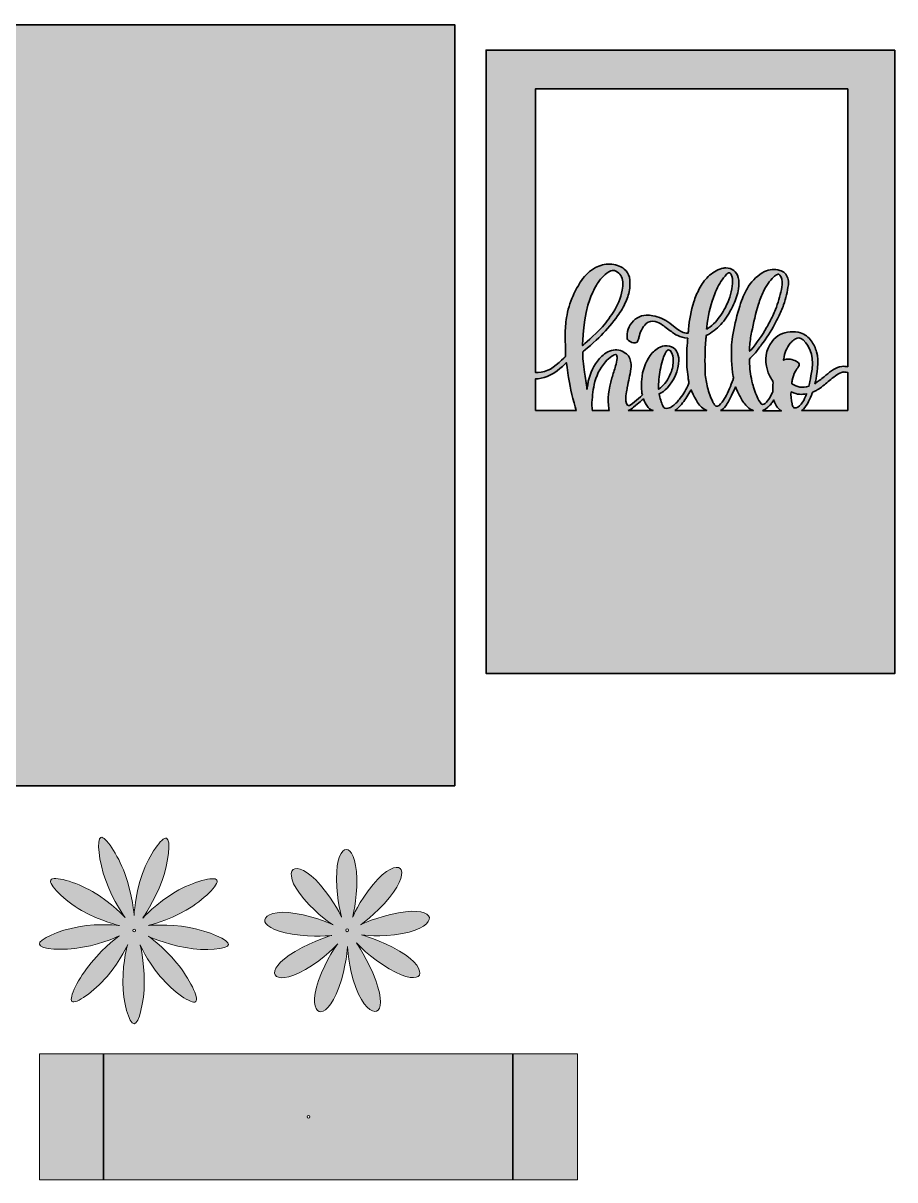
# Model space of a CAD drawing. Header units: inches. Extents: x -8.4 to 18.8, y -4.3 to 14.8.
# Drawn here: x -2.33 to 5.68, y -3.05 to 7.59 of the extents above; entities that cross this region are included whole.
import ezdxf

# ---------------------------------------------------------------- set-up
doc = ezdxf.new("R2010")
doc.units = ezdxf.units.IN
doc.header["$MEASUREMENT"] = 0
doc.layers.add('Layer 1', color=7, linetype='Continuous')

# ---------------------------------------------------------------- blocks, each defined once
blk = doc.blocks.new('block 4')
at = {"layer": 'Layer 1', "true_color": 0x6dafba}
h = blk.add_hatch(color=143, dxfattribs=at)
h.dxf.hatch_style = 2
h.paths.add_polyline_path([(1.637, 0.572), (-8.363, 0.572), (-8.363, 7.572), (1.637, 7.572)])
at = {"layer": 'Layer 1', "color": 143, "lineweight": 35, "true_color": 0x6dafba}
blk.add_lwpolyline([(1.637, 0.572), (-8.363, 0.572), (-8.363, 7.572), (1.637, 7.572), (1.637, 0.572)], dxfattribs=at)
at = {"layer": 'Layer 1', "color": 7, "lineweight": 35, "true_color": 0xffffff}
blk.add_lwpolyline([(-3.367, 7.586), (-3.367, 0.559)], dxfattribs=at)
blk = doc.blocks.new('block 5')
at = {"layer": 'Layer 1', "true_color": 0xabd2d4}
h = blk.add_hatch(color=9, dxfattribs=at)
h.dxf.hatch_style = 2
h.paths.add_polyline_path([(-2.181, -1.891), (-2.181, -3.05), (2.767, -3.05), (2.767, -1.891)])
edge = h.paths.add_edge_path()
edge.add_spline(control_points=[(0.294, -2.482), (0.287, -2.482), (0.281, -2.477), (0.281, -2.47), (0.281, -2.463), (0.287, -2.457), (0.294, -2.457), (0.301, -2.457), (0.306, -2.463), (0.306, -2.47), (0.305, -2.477), (0.301, -2.482), (0.294, -2.482)], knot_values=[0, 0, 0, 0, 1, 1, 1, 2, 2, 2, 3, 3, 3, 4, 4, 4, 4], degree=3, periodic=1)
at = {"layer": 'Layer 1', "lineweight": 0}
blk.add_lwpolyline([(-2.181, -1.891), (-2.181, -3.05), (2.767, -3.05), (2.767, -1.891), (-2.181, -1.891)], dxfattribs=at)
at = {"layer": 'Layer 1', "color": 91, "lineweight": 35, "true_color": 0x5dff44}
for points in [[(-1.591, -1.891), (-1.591, -3.05)], [(2.17, -1.891), (2.17, -3.05)]]:
    blk.add_lwpolyline(points, dxfattribs=at)
at = {"layer": 'Layer 1', "lineweight": 0}
blk.add_open_spline([(0.294, -2.482), (0.287, -2.482), (0.281, -2.477), (0.281, -2.47), (0.281, -2.463), (0.287, -2.457), (0.294, -2.457), (0.301, -2.457), (0.306, -2.463), (0.306, -2.47), (0.305, -2.477), (0.301, -2.482), (0.294, -2.482)], degree=3, knots=[0, 0, 0, 0, 1, 1, 1, 2, 2, 2, 3, 3, 3, 4, 4, 4, 4], dxfattribs=at)

msp = doc.modelspace()

# ---------------------------------------------------------------- hatches: boundary and pattern name
at = {"layer": 'Layer 1', "true_color": 0x4086ac}
h = msp.add_hatch(color=145, dxfattribs=at)
h.dxf.hatch_style = 2
h.paths.add_polyline_path([(5.683, 7.339), (1.926, 7.339), (1.926, 1.606), (5.683, 1.606)])
edge = h.paths.add_edge_path()
edge.add_spline(control_points=[(2.379, 4.023), (2.379, 4.023), (2.379, 4.314), (2.379, 4.314), (2.412, 4.316), (2.45, 4.323), (2.487, 4.337), (2.571, 4.367), (2.658, 4.459), (2.664, 4.464), (2.665, 4.456), (2.68, 4.342), (2.686, 4.312), (2.698, 4.234), (2.728, 4.113), (2.754, 4.023), (2.754, 4.023), (2.379, 4.023), (2.379, 4.023), (2.379, 4.023), (2.379, 4.023), (2.379, 4.023)], knot_values=[0, 0, 0, 0, 1, 1, 1, 2, 2, 2, 3, 3, 3, 4, 4, 4, 5, 5, 5, 6, 6, 6, 7, 7, 7, 7], degree=3, periodic=1)
edge = h.paths.add_edge_path()
edge.add_spline(control_points=[(2.878, 5.046), (2.896, 5.092), (2.916, 5.137), (2.941, 5.178), (2.958, 5.209), (2.979, 5.235), (3.004, 5.26), (3.025, 5.28), (3.047, 5.296), (3.072, 5.308), (3.089, 5.314), (3.103, 5.314), (3.119, 5.306), (3.16, 5.284), (3.178, 5.251), (3.182, 5.208), (3.185, 5.181), (3.179, 5.155), (3.176, 5.13), (3.165, 5.055), (3.135, 4.988), (3.094, 4.927), (3.06, 4.874), (3.021, 4.824), (2.979, 4.777), (2.935, 4.727), (2.816, 4.624), (2.812, 4.621), (2.81, 4.624), (2.825, 4.919), (2.878, 5.046)], knot_values=[0, 0, 0, 0, 1, 1, 1, 2, 2, 2, 3, 3, 3, 4, 4, 4, 5, 5, 5, 6, 6, 6, 7, 7, 7, 8, 8, 8, 9, 9, 9, 10, 10, 10, 10], degree=3, periodic=1)
edge = h.paths.add_edge_path()
edge.add_spline(control_points=[(3.116, 4.434), (3.105, 4.398), (3.093, 4.36), (3.082, 4.324), (3.05, 4.223), (3.041, 4.127), (3.053, 4.042), (3.054, 4.035), (3.054, 4.031), (3.057, 4.023), (3.057, 4.023), (2.903, 4.023), (2.903, 4.023), (2.903, 4.034), (2.901, 4.045), (2.9, 4.051), (2.898, 4.059), (2.898, 4.067), (2.898, 4.076), (2.9, 4.138), (2.908, 4.201), (2.919, 4.262), (2.935, 4.341), (2.971, 4.41), (3.022, 4.471), (3.04, 4.492), (3.06, 4.51), (3.083, 4.524), (3.094, 4.531), (3.115, 4.541), (3.121, 4.538), (3.13, 4.534), (3.13, 4.516), (3.13, 4.503), (3.129, 4.48), (3.123, 4.458), (3.116, 4.434)], knot_values=[0, 0, 0, 0, 1, 1, 1, 2, 2, 2, 3, 3, 3, 4, 4, 4, 5, 5, 5, 6, 6, 6, 7, 7, 7, 8, 8, 8, 9, 9, 9, 10, 10, 10, 11, 11, 11, 12, 12, 12, 12], degree=3, periodic=1)
edge = h.paths.add_edge_path()
edge.add_spline(control_points=[(3.232, 4.023), (3.25, 4.03), (3.271, 4.045), (3.282, 4.055), (3.329, 4.094), (3.364, 4.123), (3.373, 4.131), (3.378, 4.109), (3.4, 4.074), (3.403, 4.07), (3.421, 4.044), (3.433, 4.03), (3.46, 4.024), (3.46, 4.024), (3.46, 4.024), (3.46, 4.024), (3.46, 4.024), (3.232, 4.024), (3.232, 4.024), (3.232, 4.024), (3.232, 4.023), (3.232, 4.023), (3.232, 4.023), (3.232, 4.023), (3.232, 4.023)], knot_values=[0, 0, 0, 0, 1, 1, 1, 2, 2, 2, 3, 3, 3, 4, 4, 4, 5, 5, 5, 6, 6, 6, 7, 7, 7, 8, 8, 8, 8], degree=3, periodic=1)
edge = h.paths.add_edge_path()
edge.add_spline(control_points=[(3.514, 4.31), (3.518, 4.37), (3.533, 4.428), (3.547, 4.485), (3.553, 4.508), (3.561, 4.528), (3.572, 4.549), (3.58, 4.566), (3.591, 4.583), (3.603, 4.583), (3.632, 4.581), (3.643, 4.53), (3.644, 4.505), (3.648, 4.463), (3.643, 4.423), (3.629, 4.384), (3.61, 4.328), (3.582, 4.28), (3.537, 4.241), (3.532, 4.237), (3.526, 4.231), (3.521, 4.227), (3.519, 4.226), (3.516, 4.224), (3.511, 4.22), (3.51, 4.251), (3.511, 4.283), (3.514, 4.31)], knot_values=[0, 0, 0, 0, 1, 1, 1, 2, 2, 2, 3, 3, 3, 4, 4, 4, 5, 5, 5, 6, 6, 6, 7, 7, 7, 8, 8, 8, 9, 9, 9, 9], degree=3, periodic=1)
edge = h.paths.add_edge_path()
edge.add_spline(control_points=[(3.66, 4.023), (3.673, 4.031), (3.686, 4.042), (3.698, 4.055), (3.707, 4.063), (3.714, 4.071), (3.721, 4.08), (3.751, 4.116), (3.776, 4.155), (3.798, 4.195), (3.801, 4.201), (3.805, 4.206), (3.811, 4.214), (3.814, 4.208), (3.816, 4.203), (3.818, 4.199), (3.848, 4.13), (3.882, 4.055), (3.954, 4.023), (3.954, 4.023), (3.66, 4.023), (3.66, 4.023)], knot_values=[0, 0, 0, 0, 1, 1, 1, 2, 2, 2, 3, 3, 3, 4, 4, 4, 5, 5, 5, 6, 6, 6, 7, 7, 7, 7], degree=3, periodic=1)
edge = h.paths.add_edge_path()
edge.add_spline(control_points=[(4.08, 4.023), (4.098, 4.031), (4.115, 4.045), (4.128, 4.066), (4.148, 4.096), (4.166, 4.128), (4.182, 4.162), (4.191, 4.183), (4.201, 4.203), (4.211, 4.224), (4.212, 4.228), (4.215, 4.234), (4.219, 4.241), (4.228, 4.223), (4.235, 4.203), (4.243, 4.187), (4.257, 4.156), (4.273, 4.124), (4.294, 4.096), (4.319, 4.064), (4.34, 4.041), (4.382, 4.023), (4.382, 4.023), (4.08, 4.023), (4.08, 4.023)], knot_values=[0, 0, 0, 0, 1, 1, 1, 2, 2, 2, 3, 3, 3, 4, 4, 4, 5, 5, 5, 6, 6, 6, 7, 7, 7, 8, 8, 8, 8], degree=3, periodic=1)
edge = h.paths.add_edge_path()
edge.add_spline(control_points=[(4.425, 4.135), (4.405, 4.169), (4.386, 4.233), (4.376, 4.27), (4.357, 4.339), (4.351, 4.383), (4.348, 4.455), (4.348, 4.47), (4.348, 4.484), (4.348, 4.499), (4.351, 4.502), (4.354, 4.505), (4.357, 4.508), (4.383, 4.531), (4.405, 4.559), (4.426, 4.587), (4.437, 4.601), (4.447, 4.616), (4.458, 4.63), (4.504, 4.688), (4.544, 4.751), (4.578, 4.816), (4.59, 4.839), (4.601, 4.863), (4.614, 4.885), (4.632, 4.921), (4.647, 4.958), (4.66, 4.996), (4.68, 5.056), (4.696, 5.117), (4.704, 5.18), (4.707, 5.202), (4.705, 5.223), (4.698, 5.242), (4.687, 5.278), (4.662, 5.302), (4.626, 5.313), (4.578, 5.328), (4.53, 5.324), (4.486, 5.301), (4.425, 5.27), (4.376, 5.226), (4.339, 5.167), (4.321, 5.137), (4.305, 5.106), (4.29, 5.073), (4.25, 4.983), (4.187, 4.748), (4.183, 4.628), (4.18, 4.531), (4.179, 4.434), (4.198, 4.338), (4.2, 4.33), (4.198, 4.317), (4.196, 4.309), (4.173, 4.253), (4.155, 4.196), (4.123, 4.145), (4.111, 4.124), (4.057, 4.027), (4.025, 4.077), (4.021, 4.085), (4.015, 4.095), (4.011, 4.102), (3.99, 4.145), (3.973, 4.189), (3.962, 4.235), (3.953, 4.28), (3.941, 4.323), (3.94, 4.369), (3.936, 4.471), (3.937, 4.573), (3.946, 4.676), (3.947, 4.688), (3.948, 4.702), (3.95, 4.714), (3.964, 4.721), (3.976, 4.727), (3.987, 4.734), (4.033, 4.766), (4.075, 4.802), (4.11, 4.846), (4.146, 4.895), (4.176, 4.945), (4.201, 4.999), (4.222, 5.045), (4.239, 5.094), (4.246, 5.144), (4.251, 5.178), (4.251, 5.214), (4.243, 5.248), (4.229, 5.303), (4.186, 5.335), (4.13, 5.335), (4.118, 5.335), (4.104, 5.334), (4.091, 5.33), (4.043, 5.317), (4.003, 5.289), (3.966, 5.255), (3.933, 5.223), (3.905, 5.184), (3.885, 5.142), (3.865, 5.105), (3.848, 5.064), (3.836, 5.024), (3.81, 4.942), (3.793, 4.858), (3.786, 4.771), (3.785, 4.756), (3.785, 4.752), (3.783, 4.734), (3.741, 4.734), (3.708, 4.749), (3.615, 4.827), (3.569, 4.864), (3.515, 4.885), (3.457, 4.896), (3.437, 4.901), (3.418, 4.902), (3.398, 4.901), (3.369, 4.899), (3.341, 4.892), (3.316, 4.877), (3.262, 4.841), (3.229, 4.791), (3.222, 4.727), (3.221, 4.716), (3.221, 4.705), (3.222, 4.692), (3.222, 4.683), (3.228, 4.673), (3.236, 4.667), (3.254, 4.652), (3.275, 4.646), (3.297, 4.648), (3.31, 4.649), (3.319, 4.655), (3.322, 4.667), (3.325, 4.677), (3.328, 4.687), (3.33, 4.695), (3.336, 4.719), (3.343, 4.742), (3.354, 4.764), (3.365, 4.787), (3.379, 4.806), (3.398, 4.823), (3.422, 4.844), (3.45, 4.851), (3.48, 4.842), (3.504, 4.835), (3.526, 4.826), (3.546, 4.81), (3.578, 4.787), (3.61, 4.764), (3.64, 4.741), (3.655, 4.73), (3.705, 4.694), (3.779, 4.689), (3.779, 4.681), (3.773, 4.62), (3.772, 4.598), (3.772, 4.539), (3.771, 4.481), (3.772, 4.423), (3.773, 4.394), (3.778, 4.363), (3.782, 4.334), (3.783, 4.323), (3.786, 4.31), (3.787, 4.299), (3.789, 4.288), (3.791, 4.278), (3.787, 4.267), (3.765, 4.221), (3.743, 4.178), (3.711, 4.138), (3.69, 4.112), (3.668, 4.085), (3.641, 4.066), (3.628, 4.056), (3.614, 4.048), (3.597, 4.045), (3.571, 4.039), (3.564, 4.045), (3.551, 4.067), (3.535, 4.096), (3.525, 4.139), (3.516, 4.178), (3.544, 4.189), (3.568, 4.209), (3.589, 4.23), (3.657, 4.302), (3.693, 4.388), (3.697, 4.487), (3.698, 4.517), (3.691, 4.545), (3.675, 4.571), (3.66, 4.595), (3.639, 4.61), (3.611, 4.617), (3.582, 4.624), (3.553, 4.621), (3.525, 4.608), (3.487, 4.589), (3.458, 4.563), (3.435, 4.53), (3.389, 4.464), (3.362, 4.391), (3.357, 4.31), (3.353, 4.263), (3.351, 4.214), (3.362, 4.167), (3.362, 4.164), (3.333, 4.141), (3.307, 4.119), (3.257, 4.077), (3.223, 4.037), (3.211, 4.11), (3.205, 4.146), (3.221, 4.214), (3.223, 4.234), (3.235, 4.305), (3.247, 4.338), (3.257, 4.409), (3.26, 4.427), (3.26, 4.445), (3.257, 4.464), (3.251, 4.501), (3.237, 4.533), (3.205, 4.553), (3.166, 4.58), (3.125, 4.588), (3.078, 4.577), (3.054, 4.571), (3.032, 4.559), (3.014, 4.544), (2.997, 4.53), (2.982, 4.516), (2.968, 4.501), (2.916, 4.439), (2.882, 4.371), (2.865, 4.294), (2.862, 4.28), (2.861, 4.264), (2.858, 4.251), (2.858, 4.248), (2.855, 4.23), (2.853, 4.22), (2.846, 4.269), (2.836, 4.331), (2.83, 4.376), (2.826, 4.41), (2.822, 4.444), (2.818, 4.478), (2.815, 4.509), (2.814, 4.534), (2.814, 4.563), (2.821, 4.569), (2.937, 4.666), (2.983, 4.714), (3.037, 4.771), (3.089, 4.831), (3.135, 4.895), (3.165, 4.935), (3.189, 4.978), (3.21, 5.024), (3.228, 5.064), (3.241, 5.105), (3.246, 5.149), (3.248, 5.183), (3.25, 5.216), (3.243, 5.249), (3.236, 5.28), (3.221, 5.306), (3.196, 5.324), (3.157, 5.355), (3.112, 5.37), (3.064, 5.371), (3.016, 5.373), (2.973, 5.36), (2.932, 5.338), (2.879, 5.31), (2.837, 5.269), (2.803, 5.22), (2.772, 5.176), (2.747, 5.127), (2.725, 5.078), (2.697, 5.014), (2.676, 4.948), (2.665, 4.878), (2.657, 4.827), (2.653, 4.774), (2.653, 4.721), (2.653, 4.649), (2.657, 4.523), (2.657, 4.523), (2.657, 4.523), (2.55, 4.416), (2.493, 4.394), (2.451, 4.377), (2.412, 4.373), (2.379, 4.374), (2.379, 4.374), (2.379, 6.981), (2.379, 6.981), (2.379, 6.981), (5.25, 6.981), (5.25, 6.981), (5.25, 6.981), (5.25, 4.427), (5.25, 4.427), (5.233, 4.431), (5.215, 4.431), (5.196, 4.43), (5.168, 4.427), (5.143, 4.414), (5.118, 4.401), (5.093, 4.385), (5.072, 4.367), (5.05, 4.349), (5.025, 4.33), (5.011, 4.316), (4.948, 4.271), (4.948, 4.276), (4.951, 4.288), (4.953, 4.291), (4.966, 4.345), (4.99, 4.481), (4.964, 4.563), (4.953, 4.599), (4.936, 4.633), (4.915, 4.664), (4.891, 4.701), (4.858, 4.724), (4.816, 4.738), (4.786, 4.748), (4.754, 4.751), (4.722, 4.748), (4.654, 4.742), (4.597, 4.714), (4.555, 4.66), (4.494, 4.58), (4.483, 4.491), (4.511, 4.395), (4.521, 4.362), (4.536, 4.33), (4.557, 4.301), (4.561, 4.295), (4.564, 4.288), (4.564, 4.28), (4.562, 4.255), (4.562, 4.231), (4.561, 4.206), (4.561, 4.201), (4.561, 4.194), (4.558, 4.189), (4.543, 4.16), (4.533, 4.135), (4.51, 4.109), (4.501, 4.099), (4.485, 4.077), (4.465, 4.08), (4.453, 4.081), (4.436, 4.114), (4.425, 4.135)], knot_values=[0, 0, 0, 0, 1, 1, 1, 2, 2, 2, 3, 3, 3, 4, 4, 4, 5, 5, 5, 6, 6, 6, 7, 7, 7, 8, 8, 8, 9, 9, 9, 10, 10, 10, 11, 11, 11, 12, 12, 12, 13, 13, 13, 14, 14, 14, 15, 15, 15, 16, 16, 16, 17, 17, 17, 18, 18, 18, 19, 19, 19, 20, 20, 20, 21, 21, 21, 22, 22, 22, 23, 23, 23, 24, 24, 24, 25, 25, 25, 26, 26, 26, 27, 27, 27, 28, 28, 28, 29, 29, 29, 30, 30, 30, 31, 31, 31, 32, 32, 32, 33, 33, 33, 34, 34, 34, 35, 35, 35, 36, 36, 36, 37, 37, 37, 38, 38, 38, 39, 39, 39, 40, 40, 40, 41, 41, 41, 42, 42, 42, 43, 43, 43, 44, 44, 44, 45, 45, 45, 46, 46, 46, 47, 47, 47, 48, 48, 48, 49, 49, 49, 50, 50, 50, 51, 51, 51, 52, 52, 52, 53, 53, 53, 54, 54, 54, 55, 55, 55, 56, 56, 56, 57, 57, 57, 58, 58, 58, 59, 59, 59, 60, 60, 60, 61, 61, 61, 62, 62, 62, 63, 63, 63, 64, 64, 64, 65, 65, 65, 66, 66, 66, 67, 67, 67, 68, 68, 68, 69, 69, 69, 70, 70, 70, 71, 71, 71, 72, 72, 72, 73, 73, 73, 74, 74, 74, 75, 75, 75, 76, 76, 76, 77, 77, 77, 78, 78, 78, 79, 79, 79, 80, 80, 80, 81, 81, 81, 82, 82, 82, 83, 83, 83, 84, 84, 84, 85, 85, 85, 86, 86, 86, 87, 87, 87, 88, 88, 88, 89, 89, 89, 90, 90, 90, 91, 91, 91, 92, 92, 92, 93, 93, 93, 94, 94, 94, 95, 95, 95, 96, 96, 96, 97, 97, 97, 98, 98, 98, 99, 99, 99, 100, 100, 100, 101, 101, 101, 102, 102, 102, 103, 103, 103, 104, 104, 104, 105, 105, 105, 106, 106, 106, 107, 107, 107, 108, 108, 108, 109, 109, 109, 110, 110, 110, 111, 111, 111, 112, 112, 112, 113, 113, 113, 114, 114, 114, 115, 115, 115, 116, 116, 116, 117, 117, 117, 118, 118, 118, 119, 119, 119, 120, 120, 120, 121, 121, 121, 122, 122, 122, 122], degree=3, periodic=1)
edge = h.paths.add_edge_path()
edge.add_spline(control_points=[(4.348, 4.61), (4.351, 4.655), (4.357, 4.699), (4.366, 4.744), (4.385, 4.831), (4.403, 4.919), (4.43, 5.003), (4.443, 5.044), (4.458, 5.083), (4.476, 5.12), (4.5, 5.17), (4.53, 5.216), (4.571, 5.253), (4.58, 5.262), (4.591, 5.27), (4.603, 5.276), (4.612, 5.281), (4.619, 5.278), (4.626, 5.269), (4.635, 5.258), (4.64, 5.245), (4.643, 5.231), (4.65, 5.199), (4.646, 5.167), (4.64, 5.137), (4.629, 5.074), (4.607, 5.013), (4.586, 4.953), (4.579, 4.934), (4.571, 4.914), (4.561, 4.895), (4.543, 4.859), (4.523, 4.821), (4.504, 4.787), (4.464, 4.713), (4.414, 4.645), (4.36, 4.58), (4.358, 4.577), (4.355, 4.574), (4.35, 4.569), (4.347, 4.584), (4.348, 4.599), (4.348, 4.61)], knot_values=[0, 0, 0, 0, 1, 1, 1, 2, 2, 2, 3, 3, 3, 4, 4, 4, 5, 5, 5, 6, 6, 6, 7, 7, 7, 8, 8, 8, 9, 9, 9, 10, 10, 10, 11, 11, 11, 12, 12, 12, 13, 13, 13, 14, 14, 14, 14], degree=3, periodic=1)
edge = h.paths.add_edge_path()
edge.add_spline(control_points=[(3.953, 4.773), (3.955, 4.792), (3.957, 4.812), (3.958, 4.828), (3.971, 4.92), (3.993, 5.01), (4.028, 5.096), (4.048, 5.149), (4.075, 5.199), (4.108, 5.244), (4.115, 5.253), (4.129, 5.269), (4.137, 5.277), (4.143, 5.283), (4.148, 5.287), (4.155, 5.291), (4.16, 5.292), (4.165, 5.292), (4.169, 5.288), (4.176, 5.281), (4.182, 5.269), (4.185, 5.26), (4.194, 5.23), (4.191, 5.199), (4.187, 5.167), (4.179, 5.099), (4.157, 5.034), (4.125, 4.971), (4.1, 4.923), (4.071, 4.878), (4.033, 4.838), (4.012, 4.814), (3.989, 4.795), (3.962, 4.777), (3.961, 4.777), (3.96, 4.776), (3.953, 4.773)], knot_values=[0, 0, 0, 0, 1, 1, 1, 2, 2, 2, 3, 3, 3, 4, 4, 4, 5, 5, 5, 6, 6, 6, 7, 7, 7, 8, 8, 8, 9, 9, 9, 10, 10, 10, 11, 11, 11, 12, 12, 12, 12], degree=3, periodic=1)
edge = h.paths.add_edge_path()
edge.add_spline(control_points=[(4.471, 4.023), (4.505, 4.037), (4.536, 4.074), (4.539, 4.077), (4.547, 4.088), (4.554, 4.096), (4.561, 4.106), (4.564, 4.11), (4.566, 4.114), (4.571, 4.121), (4.572, 4.117), (4.576, 4.105), (4.578, 4.101), (4.589, 4.066), (4.611, 4.039), (4.641, 4.02), (4.641, 4.02), (4.471, 4.02), (4.471, 4.02), (4.471, 4.02), (4.471, 4.023), (4.471, 4.023)], knot_values=[0, 0, 0, 0, 1, 1, 1, 2, 2, 2, 3, 3, 3, 4, 4, 4, 5, 5, 5, 6, 6, 6, 7, 7, 7, 7], degree=3, periodic=1)
edge = h.paths.add_edge_path()
edge.add_spline(control_points=[(4.672, 4.492), (4.669, 4.492), (4.664, 4.489), (4.66, 4.487), (4.661, 4.491), (4.661, 4.496), (4.662, 4.499), (4.669, 4.552), (4.686, 4.601), (4.722, 4.642), (4.732, 4.653), (4.743, 4.664), (4.754, 4.673), (4.764, 4.68), (4.775, 4.685), (4.786, 4.689), (4.801, 4.695), (4.828, 4.692), (4.866, 4.646), (4.898, 4.598), (4.951, 4.517), (4.912, 4.344), (4.905, 4.301), (4.9, 4.281), (4.893, 4.249), (4.835, 4.23), (4.783, 4.238), (4.735, 4.27), (4.736, 4.281), (4.737, 4.291), (4.74, 4.302), (4.746, 4.331), (4.754, 4.359), (4.769, 4.385), (4.778, 4.401), (4.789, 4.414), (4.798, 4.428), (4.808, 4.442), (4.807, 4.452), (4.796, 4.463), (4.79, 4.469), (4.783, 4.474), (4.776, 4.477), (4.741, 4.495), (4.708, 4.502), (4.672, 4.492)], knot_values=[0, 0, 0, 0, 1, 1, 1, 2, 2, 2, 3, 3, 3, 4, 4, 4, 5, 5, 5, 6, 6, 6, 7, 7, 7, 8, 8, 8, 9, 9, 9, 10, 10, 10, 11, 11, 11, 12, 12, 12, 13, 13, 13, 14, 14, 14, 15, 15, 15, 15], degree=3, periodic=1)
edge = h.paths.add_edge_path()
edge.add_spline(control_points=[(4.76, 4.048), (4.755, 4.048), (4.753, 4.052), (4.75, 4.055), (4.744, 4.063), (4.74, 4.074), (4.739, 4.085), (4.73, 4.12), (4.725, 4.17), (4.73, 4.195), (4.791, 4.167), (4.826, 4.17), (4.871, 4.178), (4.866, 4.162), (4.864, 4.156), (4.86, 4.146), (4.847, 4.117), (4.805, 4.041), (4.76, 4.048)], knot_values=[0, 0, 0, 0, 1, 1, 1, 2, 2, 2, 3, 3, 3, 4, 4, 4, 5, 5, 5, 6, 6, 6, 6], degree=3, periodic=1)
edge = h.paths.add_edge_path()
edge.add_spline(control_points=[(5.251, 4.023), (5.251, 4.023), (4.828, 4.023), (4.828, 4.023), (4.848, 4.042), (4.865, 4.063), (4.879, 4.087), (4.894, 4.112), (4.907, 4.137), (4.916, 4.164), (4.919, 4.174), (4.923, 4.183), (4.928, 4.192), (4.928, 4.194), (4.939, 4.198), (4.94, 4.198), (4.944, 4.201), (4.95, 4.202), (4.954, 4.205), (4.964, 4.21), (4.973, 4.216), (4.982, 4.221), (5, 4.233), (5.018, 4.246), (5.035, 4.26), (5.05, 4.273), (5.065, 4.287), (5.082, 4.299), (5.1, 4.313), (5.116, 4.328), (5.136, 4.342), (5.154, 4.355), (5.173, 4.367), (5.194, 4.374), (5.204, 4.377), (5.214, 4.38), (5.223, 4.378), (5.233, 4.377), (5.241, 4.374), (5.251, 4.373), (5.251, 4.373), (5.251, 4.023), (5.251, 4.023)], knot_values=[0, 0, 0, 0, 1, 1, 1, 2, 2, 2, 3, 3, 3, 4, 4, 4, 5, 5, 5, 6, 6, 6, 7, 7, 7, 8, 8, 8, 9, 9, 9, 10, 10, 10, 11, 11, 11, 12, 12, 12, 13, 13, 13, 14, 14, 14, 14], degree=3, periodic=1)
at = {"layer": 'Layer 1', "true_color": 0xf0689e}
h = msp.add_hatch(color=241, dxfattribs=at)
h.dxf.hatch_style = 2
edge = h.paths.add_edge_path()
edge.add_spline(control_points=[(-0.802, -0.73), (-1.002, -0.694), (-1.178, -0.711), (-1.178, -0.711), (-1.178, -0.711), (-1.005, -0.671), (-0.83, -0.569), (-0.671, -0.477), (-0.526, -0.333), (-0.548, -0.294), (-0.57, -0.255), (-0.77, -0.309), (-0.928, -0.401), (-1.106, -0.504), (-1.23, -0.643), (-1.23, -0.643), (-1.23, -0.643), (-1.123, -0.491), (-1.053, -0.298), (-0.992, -0.129), (-0.97, 0.077), (-1.012, 0.092), (-1.053, 0.107), (-1.171, -0.061), (-1.234, -0.234), (-1.305, -0.432), (-1.31, -0.618), (-1.31, -0.618), (-1.31, -0.618), (-1.323, -0.432), (-1.396, -0.232), (-1.46, -0.059), (-1.576, 0.113), (-1.616, 0.099), (-1.656, 0.084), (-1.635, -0.122), (-1.571, -0.297), (-1.501, -0.491), (-1.391, -0.641), (-1.391, -0.641), (-1.391, -0.641), (-1.513, -0.502), (-1.691, -0.4), (-1.851, -0.307), (-2.052, -0.252), (-2.076, -0.293), (-2.099, -0.333), (-1.953, -0.48), (-1.794, -0.572), (-1.617, -0.673), (-1.444, -0.712), (-1.444, -0.712), (-1.444, -0.712), (-1.62, -0.687), (-1.821, -0.723), (-2.002, -0.755), (-2.189, -0.841), (-2.181, -0.884), (-2.173, -0.929), (-1.967, -0.946), (-1.784, -0.912), (-1.584, -0.876), (-1.445, -0.805), (-1.445, -0.805), (-1.445, -0.805), (-1.573, -0.896), (-1.705, -1.054), (-1.821, -1.194), (-1.914, -1.38), (-1.881, -1.409), (-1.848, -1.439), (-1.678, -1.321), (-1.559, -1.179), (-1.426, -1.019), (-1.369, -0.887), (-1.369, -0.887), (-1.369, -0.887), (-1.414, -1.025), (-1.413, -1.233), (-1.412, -1.418), (-1.356, -1.615), (-1.31, -1.616), (-1.267, -1.616), (-1.216, -1.418), (-1.216, -1.232), (-1.216, -1.023), (-1.255, -0.889), (-1.255, -0.889), (-1.255, -0.889), (-1.201, -1.019), (-1.069, -1.179), (-0.949, -1.323), (-0.778, -1.44), (-0.744, -1.411), (-0.709, -1.382), (-0.802, -1.196), (-0.917, -1.057), (-1.049, -0.898), (-1.18, -0.809), (-1.18, -0.809), (-1.18, -0.809), (-1.038, -0.879), (-0.837, -0.915), (-0.653, -0.948), (-0.449, -0.93), (-0.441, -0.887), (-0.433, -0.846), (-0.623, -0.762), (-0.802, -0.73)], knot_values=[0, 0, 0, 0, 1, 1, 1, 2, 2, 2, 3, 3, 3, 4, 4, 4, 5, 5, 5, 6, 6, 6, 7, 7, 7, 8, 8, 8, 9, 9, 9, 10, 10, 10, 11, 11, 11, 12, 12, 12, 13, 13, 13, 14, 14, 14, 15, 15, 15, 16, 16, 16, 17, 17, 17, 18, 18, 18, 19, 19, 19, 20, 20, 20, 21, 21, 21, 22, 22, 22, 23, 23, 23, 24, 24, 24, 25, 25, 25, 26, 26, 26, 27, 27, 27, 28, 28, 28, 29, 29, 29, 30, 30, 30, 31, 31, 31, 32, 32, 32, 33, 33, 33, 34, 34, 34, 35, 35, 35, 36, 36, 36, 36], degree=3, periodic=1)
edge = h.paths.add_edge_path()
edge.add_spline(control_points=[(-1.31, -0.769), (-1.317, -0.769), (-1.323, -0.764), (-1.323, -0.757), (-1.323, -0.75), (-1.317, -0.744), (-1.31, -0.744), (-1.303, -0.744), (-1.298, -0.75), (-1.298, -0.757), (-1.298, -0.764), (-1.303, -0.769), (-1.31, -0.769)], knot_values=[0, 0, 0, 0, 1, 1, 1, 2, 2, 2, 3, 3, 3, 4, 4, 4, 4], degree=3, periodic=1)
at = {"layer": 'Layer 1', "true_color": 0xeb6283}
h = msp.add_hatch(color=243, dxfattribs=at)
h.dxf.hatch_style = 2
edge = h.paths.add_edge_path()
edge.add_spline(control_points=[(1.156, -0.786), (1.337, -0.752), (1.412, -0.683), (1.404, -0.638), (1.395, -0.594), (1.301, -0.561), (1.12, -0.594), (0.919, -0.632), (0.77, -0.705), (0.77, -0.705), (0.77, -0.705), (0.906, -0.615), (1.037, -0.455), (1.152, -0.315), (1.169, -0.215), (1.136, -0.186), (1.101, -0.157), (1.006, -0.19), (0.888, -0.334), (0.755, -0.497), (0.698, -0.636), (0.698, -0.636), (0.698, -0.636), (0.74, -0.491), (0.737, -0.279), (0.734, -0.095), (0.683, -0.011), (0.64, -0.012), (0.597, -0.012), (0.548, -0.097), (0.551, -0.283), (0.554, -0.49), (0.597, -0.634), (0.597, -0.634), (0.597, -0.634), (0.536, -0.497), (0.404, -0.34), (0.284, -0.2), (0.187, -0.168), (0.152, -0.197), (0.116, -0.227), (0.13, -0.326), (0.249, -0.466), (0.381, -0.62), (0.519, -0.705), (0.519, -0.705), (0.519, -0.705), (0.373, -0.634), (0.172, -0.6), (-0.009, -0.569), (-0.101, -0.615), (-0.109, -0.659), (-0.116, -0.704), (-0.041, -0.759), (0.143, -0.79), (0.344, -0.823), (0.508, -0.802), (0.508, -0.802), (0.508, -0.802), (0.348, -0.845), (0.17, -0.95), (0.013, -1.043), (-0.037, -1.127), (-0.014, -1.166), (0.008, -1.205), (0.105, -1.209), (0.266, -1.116), (0.445, -1.011), (0.562, -0.879), (0.562, -0.879), (0.562, -0.879), (0.454, -1.02), (0.386, -1.216), (0.324, -1.391), (0.348, -1.487), (0.391, -1.502), (0.431, -1.518), (0.509, -1.457), (0.572, -1.282), (0.643, -1.086), (0.651, -0.905), (0.651, -0.905), (0.651, -0.905), (0.658, -1.087), (0.729, -1.282), (0.793, -1.458), (0.877, -1.516), (0.919, -1.5), (0.961, -1.483), (0.974, -1.387), (0.912, -1.218), (0.841, -1.025), (0.734, -0.87), (0.734, -0.87), (0.734, -0.87), (0.858, -1.009), (1.036, -1.111), (1.197, -1.204), (1.291, -1.205), (1.312, -1.168), (1.333, -1.129), (1.287, -1.037), (1.13, -0.947), (0.954, -0.845), (0.781, -0.798), (0.781, -0.798), (0.781, -0.798), (0.958, -0.822), (1.156, -0.786)], knot_values=[0, 0, 0, 0, 1, 1, 1, 2, 2, 2, 3, 3, 3, 4, 4, 4, 5, 5, 5, 6, 6, 6, 7, 7, 7, 8, 8, 8, 9, 9, 9, 10, 10, 10, 11, 11, 11, 12, 12, 12, 13, 13, 13, 14, 14, 14, 15, 15, 15, 16, 16, 16, 17, 17, 17, 18, 18, 18, 19, 19, 19, 20, 20, 20, 21, 21, 21, 22, 22, 22, 23, 23, 23, 24, 24, 24, 25, 25, 25, 26, 26, 26, 27, 27, 27, 28, 28, 28, 29, 29, 29, 30, 30, 30, 31, 31, 31, 32, 32, 32, 33, 33, 33, 34, 34, 34, 35, 35, 35, 36, 36, 36, 36], degree=3, periodic=1)
edge = h.paths.add_edge_path()
edge.add_spline(control_points=[(0.648, -0.768), (0.641, -0.768), (0.636, -0.762), (0.636, -0.755), (0.636, -0.748), (0.641, -0.743), (0.648, -0.743), (0.655, -0.743), (0.661, -0.748), (0.661, -0.755), (0.661, -0.762), (0.655, -0.768), (0.648, -0.768)], knot_values=[0, 0, 0, 0, 1, 1, 1, 2, 2, 2, 3, 3, 3, 4, 4, 4, 4], degree=3, periodic=1)

# ---------------------------------------------------------------- linework, layer by layer
at = {"layer": 'Layer 1', "color": 145, "lineweight": 35, "true_color": 0x4086ac}
msp.add_lwpolyline([(5.683, 7.339), (1.926, 7.339), (1.926, 1.606), (5.683, 1.606), (5.683, 7.339)], dxfattribs=at)
for points, knots in [([(4.425, 4.135), (4.405, 4.169), (4.386, 4.233), (4.376, 4.27), (4.357, 4.339), (4.351, 4.383), (4.348, 4.455), (4.348, 4.47), (4.348, 4.484), (4.348, 4.499), (4.351, 4.502), (4.354, 4.505), (4.357, 4.508), (4.383, 4.531), (4.405, 4.559), (4.426, 4.587), (4.437, 4.601), (4.447, 4.616), (4.458, 4.63), (4.504, 4.688), (4.544, 4.751), (4.578, 4.816), (4.59, 4.839), (4.601, 4.863), (4.614, 4.885), (4.632, 4.921), (4.647, 4.958), (4.66, 4.996), (4.68, 5.056), (4.696, 5.117), (4.704, 5.18), (4.707, 5.202), (4.705, 5.223), (4.698, 5.242), (4.687, 5.278), (4.662, 5.302), (4.626, 5.313), (4.578, 5.328), (4.53, 5.324), (4.486, 5.301), (4.425, 5.27), (4.376, 5.226), (4.339, 5.167), (4.321, 5.137), (4.305, 5.106), (4.29, 5.073), (4.25, 4.983), (4.187, 4.748), (4.183, 4.628), (4.18, 4.531), (4.179, 4.434), (4.198, 4.338), (4.2, 4.33), (4.198, 4.317), (4.196, 4.309), (4.173, 4.253), (4.155, 4.196), (4.123, 4.145), (4.111, 4.124), (4.057, 4.027), (4.025, 4.077), (4.021, 4.085), (4.015, 4.095), (4.011, 4.102), (3.99, 4.145), (3.973, 4.189), (3.962, 4.235), (3.953, 4.28), (3.941, 4.323), (3.94, 4.369), (3.936, 4.471), (3.937, 4.573), (3.946, 4.676), (3.947, 4.688), (3.948, 4.702), (3.95, 4.714), (3.964, 4.721), (3.976, 4.727), (3.987, 4.734), (4.033, 4.766), (4.075, 4.802), (4.11, 4.846), (4.146, 4.895), (4.176, 4.945), (4.201, 4.999), (4.222, 5.045), (4.239, 5.094), (4.246, 5.144), (4.251, 5.178), (4.251, 5.214), (4.243, 5.248), (4.229, 5.303), (4.186, 5.335), (4.13, 5.335), (4.118, 5.335), (4.104, 5.334), (4.091, 5.33), (4.043, 5.317), (4.003, 5.289), (3.966, 5.255), (3.933, 5.223), (3.905, 5.184), (3.885, 5.142), (3.865, 5.105), (3.848, 5.064), (3.836, 5.024), (3.81, 4.942), (3.793, 4.858), (3.786, 4.771), (3.785, 4.756), (3.785, 4.752), (3.783, 4.734), (3.741, 4.734), (3.708, 4.749), (3.615, 4.827), (3.569, 4.864), (3.515, 4.885), (3.457, 4.896), (3.437, 4.901), (3.418, 4.902), (3.398, 4.901), (3.369, 4.899), (3.341, 4.892), (3.316, 4.877), (3.262, 4.841), (3.229, 4.791), (3.222, 4.727), (3.221, 4.716), (3.221, 4.705), (3.222, 4.692), (3.222, 4.683), (3.228, 4.673), (3.236, 4.667), (3.254, 4.652), (3.275, 4.646), (3.297, 4.648), (3.31, 4.649), (3.319, 4.655), (3.322, 4.667), (3.325, 4.677), (3.328, 4.687), (3.33, 4.695), (3.336, 4.719), (3.343, 4.742), (3.354, 4.764), (3.365, 4.787), (3.379, 4.806), (3.398, 4.823), (3.422, 4.844), (3.45, 4.851), (3.48, 4.842), (3.504, 4.835), (3.526, 4.826), (3.546, 4.81), (3.578, 4.787), (3.61, 4.764), (3.64, 4.741), (3.655, 4.73), (3.705, 4.694), (3.779, 4.689), (3.779, 4.681), (3.773, 4.62), (3.772, 4.598), (3.772, 4.539), (3.771, 4.481), (3.772, 4.423), (3.773, 4.394), (3.778, 4.363), (3.782, 4.334), (3.783, 4.323), (3.786, 4.31), (3.787, 4.299), (3.789, 4.288), (3.791, 4.278), (3.787, 4.267), (3.765, 4.221), (3.743, 4.178), (3.711, 4.138), (3.69, 4.112), (3.668, 4.085), (3.641, 4.066), (3.628, 4.056), (3.614, 4.048), (3.597, 4.045), (3.571, 4.039), (3.564, 4.045), (3.551, 4.067), (3.535, 4.096), (3.525, 4.139), (3.516, 4.178), (3.544, 4.189), (3.568, 4.209), (3.589, 4.23), (3.657, 4.302), (3.693, 4.388), (3.697, 4.487), (3.698, 4.517), (3.691, 4.545), (3.675, 4.571), (3.66, 4.595), (3.639, 4.61), (3.611, 4.617), (3.582, 4.624), (3.553, 4.621), (3.525, 4.608), (3.487, 4.589), (3.458, 4.563), (3.435, 4.53), (3.389, 4.464), (3.362, 4.391), (3.357, 4.31), (3.353, 4.263), (3.351, 4.214), (3.362, 4.167), (3.362, 4.164), (3.333, 4.141), (3.307, 4.119), (3.257, 4.077), (3.223, 4.037), (3.211, 4.11), (3.205, 4.146), (3.221, 4.214), (3.223, 4.234), (3.235, 4.305), (3.247, 4.338), (3.257, 4.409), (3.26, 4.427), (3.26, 4.445), (3.257, 4.464), (3.251, 4.501), (3.237, 4.533), (3.205, 4.553), (3.166, 4.58), (3.125, 4.588), (3.078, 4.577), (3.054, 4.571), (3.032, 4.559), (3.014, 4.544), (2.997, 4.53), (2.982, 4.516), (2.968, 4.501), (2.916, 4.439), (2.882, 4.371), (2.865, 4.294), (2.862, 4.28), (2.861, 4.264), (2.858, 4.251), (2.858, 4.248), (2.855, 4.23), (2.853, 4.22), (2.846, 4.269), (2.836, 4.331), (2.83, 4.376), (2.826, 4.41), (2.822, 4.444), (2.818, 4.478), (2.815, 4.509), (2.814, 4.534), (2.814, 4.563), (2.821, 4.569), (2.937, 4.666), (2.983, 4.714), (3.037, 4.771), (3.089, 4.831), (3.135, 4.895), (3.165, 4.935), (3.189, 4.978), (3.21, 5.024), (3.228, 5.064), (3.241, 5.105), (3.246, 5.149), (3.248, 5.183), (3.25, 5.216), (3.243, 5.249), (3.236, 5.28), (3.221, 5.306), (3.196, 5.324), (3.157, 5.355), (3.112, 5.37), (3.064, 5.371), (3.016, 5.373), (2.973, 5.36), (2.932, 5.338), (2.879, 5.31), (2.837, 5.269), (2.803, 5.22), (2.772, 5.176), (2.747, 5.127), (2.725, 5.078), (2.697, 5.014), (2.676, 4.948), (2.665, 4.878), (2.657, 4.827), (2.653, 4.774), (2.653, 4.721), (2.653, 4.649), (2.657, 4.523), (2.657, 4.523), (2.657, 4.523), (2.55, 4.416), (2.493, 4.394), (2.451, 4.377), (2.412, 4.373), (2.379, 4.374), (2.379, 4.374), (2.379, 6.981), (2.379, 6.981), (2.379, 6.981), (5.25, 6.981), (5.25, 6.981), (5.25, 6.981), (5.25, 4.427), (5.25, 4.427), (5.233, 4.431), (5.215, 4.431), (5.196, 4.43), (5.168, 4.427), (5.143, 4.414), (5.118, 4.401), (5.093, 4.385), (5.072, 4.367), (5.05, 4.349), (5.025, 4.33), (5.011, 4.316), (4.948, 4.271), (4.948, 4.276), (4.951, 4.288), (4.953, 4.291), (4.966, 4.345), (4.99, 4.481), (4.964, 4.563), (4.953, 4.599), (4.936, 4.633), (4.915, 4.664), (4.891, 4.701), (4.858, 4.724), (4.816, 4.738), (4.786, 4.748), (4.754, 4.751), (4.722, 4.748), (4.654, 4.742), (4.597, 4.714), (4.555, 4.66), (4.494, 4.58), (4.483, 4.491), (4.511, 4.395), (4.521, 4.362), (4.536, 4.33), (4.557, 4.301), (4.561, 4.295), (4.564, 4.288), (4.564, 4.28), (4.562, 4.255), (4.562, 4.231), (4.561, 4.206), (4.561, 4.201), (4.561, 4.194), (4.558, 4.189), (4.543, 4.16), (4.533, 4.135), (4.51, 4.109), (4.501, 4.099), (4.485, 4.077), (4.465, 4.08), (4.453, 4.081), (4.436, 4.114), (4.425, 4.135)], [0, 0, 0, 0, 1, 1, 1, 2, 2, 2, 3, 3, 3, 4, 4, 4, 5, 5, 5, 6, 6, 6, 7, 7, 7, 8, 8, 8, 9, 9, 9, 10, 10, 10, 11, 11, 11, 12, 12, 12, 13, 13, 13, 14, 14, 14, 15, 15, 15, 16, 16, 16, 17, 17, 17, 18, 18, 18, 19, 19, 19, 20, 20, 20, 21, 21, 21, 22, 22, 22, 23, 23, 23, 24, 24, 24, 25, 25, 25, 26, 26, 26, 27, 27, 27, 28, 28, 28, 29, 29, 29, 30, 30, 30, 31, 31, 31, 32, 32, 32, 33, 33, 33, 34, 34, 34, 35, 35, 35, 36, 36, 36, 37, 37, 37, 38, 38, 38, 39, 39, 39, 40, 40, 40, 41, 41, 41, 42, 42, 42, 43, 43, 43, 44, 44, 44, 45, 45, 45, 46, 46, 46, 47, 47, 47, 48, 48, 48, 49, 49, 49, 50, 50, 50, 51, 51, 51, 52, 52, 52, 53, 53, 53, 54, 54, 54, 55, 55, 55, 56, 56, 56, 57, 57, 57, 58, 58, 58, 59, 59, 59, 60, 60, 60, 61, 61, 61, 62, 62, 62, 63, 63, 63, 64, 64, 64, 65, 65, 65, 66, 66, 66, 67, 67, 67, 68, 68, 68, 69, 69, 69, 70, 70, 70, 71, 71, 71, 72, 72, 72, 73, 73, 73, 74, 74, 74, 75, 75, 75, 76, 76, 76, 77, 77, 77, 78, 78, 78, 79, 79, 79, 80, 80, 80, 81, 81, 81, 82, 82, 82, 83, 83, 83, 84, 84, 84, 85, 85, 85, 86, 86, 86, 87, 87, 87, 88, 88, 88, 89, 89, 89, 90, 90, 90, 91, 91, 91, 92, 92, 92, 93, 93, 93, 94, 94, 94, 95, 95, 95, 96, 96, 96, 97, 97, 97, 98, 98, 98, 99, 99, 99, 100, 100, 100, 101, 101, 101, 102, 102, 102, 103, 103, 103, 104, 104, 104, 105, 105, 105, 106, 106, 106, 107, 107, 107, 108, 108, 108, 109, 109, 109, 110, 110, 110, 111, 111, 111, 112, 112, 112, 113, 113, 113, 114, 114, 114, 115, 115, 115, 116, 116, 116, 117, 117, 117, 118, 118, 118, 119, 119, 119, 120, 120, 120, 121, 121, 121, 122, 122, 122, 122]), ([(2.878, 5.046), (2.896, 5.092), (2.916, 5.137), (2.941, 5.178), (2.958, 5.209), (2.979, 5.235), (3.004, 5.26), (3.025, 5.28), (3.047, 5.296), (3.072, 5.308), (3.089, 5.314), (3.103, 5.314), (3.119, 5.306), (3.16, 5.284), (3.178, 5.251), (3.182, 5.208), (3.185, 5.181), (3.179, 5.155), (3.176, 5.13), (3.165, 5.055), (3.135, 4.988), (3.094, 4.927), (3.06, 4.874), (3.021, 4.824), (2.979, 4.777), (2.935, 4.727), (2.816, 4.624), (2.812, 4.621), (2.81, 4.624), (2.825, 4.919), (2.878, 5.046)], [0, 0, 0, 0, 1, 1, 1, 2, 2, 2, 3, 3, 3, 4, 4, 4, 5, 5, 5, 6, 6, 6, 7, 7, 7, 8, 8, 8, 9, 9, 9, 10, 10, 10, 10]), ([(3.953, 4.773), (3.955, 4.792), (3.957, 4.812), (3.958, 4.828), (3.971, 4.92), (3.993, 5.01), (4.028, 5.096), (4.048, 5.149), (4.075, 5.199), (4.108, 5.244), (4.115, 5.253), (4.129, 5.269), (4.137, 5.277), (4.143, 5.283), (4.148, 5.287), (4.155, 5.291), (4.16, 5.292), (4.165, 5.292), (4.169, 5.288), (4.176, 5.281), (4.182, 5.269), (4.185, 5.26), (4.194, 5.23), (4.191, 5.199), (4.187, 5.167), (4.179, 5.099), (4.157, 5.034), (4.125, 4.971), (4.1, 4.923), (4.071, 4.878), (4.033, 4.838), (4.012, 4.814), (3.989, 4.795), (3.962, 4.777), (3.961, 4.777), (3.96, 4.776), (3.953, 4.773)], [0, 0, 0, 0, 1, 1, 1, 2, 2, 2, 3, 3, 3, 4, 4, 4, 5, 5, 5, 6, 6, 6, 7, 7, 7, 8, 8, 8, 9, 9, 9, 10, 10, 10, 11, 11, 11, 12, 12, 12, 12]), ([(4.348, 4.61), (4.351, 4.655), (4.357, 4.699), (4.366, 4.744), (4.385, 4.831), (4.403, 4.919), (4.43, 5.003), (4.443, 5.044), (4.458, 5.083), (4.476, 5.12), (4.5, 5.17), (4.53, 5.216), (4.571, 5.253), (4.58, 5.262), (4.591, 5.27), (4.603, 5.276), (4.612, 5.281), (4.619, 5.278), (4.626, 5.269), (4.635, 5.258), (4.64, 5.245), (4.643, 5.231), (4.65, 5.199), (4.646, 5.167), (4.64, 5.137), (4.629, 5.074), (4.607, 5.013), (4.586, 4.953), (4.579, 4.934), (4.571, 4.914), (4.561, 4.895), (4.543, 4.859), (4.523, 4.821), (4.504, 4.787), (4.464, 4.713), (4.414, 4.645), (4.36, 4.58), (4.358, 4.577), (4.355, 4.574), (4.35, 4.569), (4.347, 4.584), (4.348, 4.599), (4.348, 4.61)], [0, 0, 0, 0, 1, 1, 1, 2, 2, 2, 3, 3, 3, 4, 4, 4, 5, 5, 5, 6, 6, 6, 7, 7, 7, 8, 8, 8, 9, 9, 9, 10, 10, 10, 11, 11, 11, 12, 12, 12, 13, 13, 13, 14, 14, 14, 14]), ([(4.672, 4.492), (4.669, 4.492), (4.664, 4.489), (4.66, 4.487), (4.661, 4.491), (4.661, 4.496), (4.662, 4.499), (4.669, 4.552), (4.686, 4.601), (4.722, 4.642), (4.732, 4.653), (4.743, 4.664), (4.754, 4.673), (4.764, 4.68), (4.775, 4.685), (4.786, 4.689), (4.801, 4.695), (4.828, 4.692), (4.866, 4.646), (4.898, 4.598), (4.951, 4.517), (4.912, 4.344), (4.905, 4.301), (4.9, 4.281), (4.893, 4.249), (4.835, 4.23), (4.783, 4.238), (4.735, 4.27), (4.736, 4.281), (4.737, 4.291), (4.74, 4.302), (4.746, 4.331), (4.754, 4.359), (4.769, 4.385), (4.778, 4.401), (4.789, 4.414), (4.798, 4.428), (4.808, 4.442), (4.807, 4.452), (4.796, 4.463), (4.79, 4.469), (4.783, 4.474), (4.776, 4.477), (4.741, 4.495), (4.708, 4.502), (4.672, 4.492)], [0, 0, 0, 0, 1, 1, 1, 2, 2, 2, 3, 3, 3, 4, 4, 4, 5, 5, 5, 6, 6, 6, 7, 7, 7, 8, 8, 8, 9, 9, 9, 10, 10, 10, 11, 11, 11, 12, 12, 12, 13, 13, 13, 14, 14, 14, 15, 15, 15, 15]), ([(3.514, 4.31), (3.518, 4.37), (3.533, 4.428), (3.547, 4.485), (3.553, 4.508), (3.561, 4.528), (3.572, 4.549), (3.58, 4.566), (3.591, 4.583), (3.603, 4.583), (3.632, 4.581), (3.643, 4.53), (3.644, 4.505), (3.648, 4.463), (3.643, 4.423), (3.629, 4.384), (3.61, 4.328), (3.582, 4.28), (3.537, 4.241), (3.532, 4.237), (3.526, 4.231), (3.521, 4.227), (3.519, 4.226), (3.516, 4.224), (3.511, 4.22), (3.51, 4.251), (3.511, 4.283), (3.514, 4.31)], [0, 0, 0, 0, 1, 1, 1, 2, 2, 2, 3, 3, 3, 4, 4, 4, 5, 5, 5, 6, 6, 6, 7, 7, 7, 8, 8, 8, 9, 9, 9, 9]), ([(3.116, 4.434), (3.105, 4.398), (3.093, 4.36), (3.082, 4.324), (3.05, 4.223), (3.041, 4.127), (3.053, 4.042), (3.054, 4.035), (3.054, 4.031), (3.057, 4.023), (3.057, 4.023), (2.903, 4.023), (2.903, 4.023), (2.903, 4.034), (2.901, 4.045), (2.9, 4.051), (2.898, 4.059), (2.898, 4.067), (2.898, 4.076), (2.9, 4.138), (2.908, 4.201), (2.919, 4.262), (2.935, 4.341), (2.971, 4.41), (3.022, 4.471), (3.04, 4.492), (3.06, 4.51), (3.083, 4.524), (3.094, 4.531), (3.115, 4.541), (3.121, 4.538), (3.13, 4.534), (3.13, 4.516), (3.13, 4.503), (3.129, 4.48), (3.123, 4.458), (3.116, 4.434)], [0, 0, 0, 0, 1, 1, 1, 2, 2, 2, 3, 3, 3, 4, 4, 4, 5, 5, 5, 6, 6, 6, 7, 7, 7, 8, 8, 8, 9, 9, 9, 10, 10, 10, 11, 11, 11, 12, 12, 12, 12]), ([(2.379, 4.023), (2.379, 4.023), (2.379, 4.314), (2.379, 4.314), (2.412, 4.316), (2.45, 4.323), (2.487, 4.337), (2.571, 4.367), (2.658, 4.459), (2.664, 4.464), (2.665, 4.456), (2.68, 4.342), (2.686, 4.312), (2.698, 4.234), (2.728, 4.113), (2.754, 4.023), (2.754, 4.023), (2.379, 4.023), (2.379, 4.023), (2.379, 4.023), (2.379, 4.023), (2.379, 4.023)], [0, 0, 0, 0, 1, 1, 1, 2, 2, 2, 3, 3, 3, 4, 4, 4, 5, 5, 5, 6, 6, 6, 7, 7, 7, 7]), ([(5.251, 4.023), (5.251, 4.023), (4.828, 4.023), (4.828, 4.023), (4.848, 4.042), (4.865, 4.063), (4.879, 4.087), (4.894, 4.112), (4.907, 4.137), (4.916, 4.164), (4.919, 4.174), (4.923, 4.183), (4.928, 4.192), (4.928, 4.194), (4.939, 4.198), (4.94, 4.198), (4.944, 4.201), (4.95, 4.202), (4.954, 4.205), (4.964, 4.21), (4.973, 4.216), (4.982, 4.221), (5, 4.233), (5.018, 4.246), (5.035, 4.26), (5.05, 4.273), (5.065, 4.287), (5.082, 4.299), (5.1, 4.313), (5.116, 4.328), (5.136, 4.342), (5.154, 4.355), (5.173, 4.367), (5.194, 4.374), (5.204, 4.377), (5.214, 4.38), (5.223, 4.378), (5.233, 4.377), (5.241, 4.374), (5.251, 4.373), (5.251, 4.373), (5.251, 4.023), (5.251, 4.023)], [0, 0, 0, 0, 1, 1, 1, 2, 2, 2, 3, 3, 3, 4, 4, 4, 5, 5, 5, 6, 6, 6, 7, 7, 7, 8, 8, 8, 9, 9, 9, 10, 10, 10, 11, 11, 11, 12, 12, 12, 13, 13, 13, 14, 14, 14, 14]), ([(3.66, 4.023), (3.673, 4.031), (3.686, 4.042), (3.698, 4.055), (3.707, 4.063), (3.714, 4.071), (3.721, 4.08), (3.751, 4.116), (3.776, 4.155), (3.798, 4.195), (3.801, 4.201), (3.805, 4.206), (3.811, 4.214), (3.814, 4.208), (3.816, 4.203), (3.818, 4.199), (3.848, 4.13), (3.882, 4.055), (3.954, 4.023), (3.954, 4.023), (3.66, 4.023), (3.66, 4.023)], [0, 0, 0, 0, 1, 1, 1, 2, 2, 2, 3, 3, 3, 4, 4, 4, 5, 5, 5, 6, 6, 6, 7, 7, 7, 7]), ([(4.08, 4.023), (4.098, 4.031), (4.115, 4.045), (4.128, 4.066), (4.148, 4.096), (4.166, 4.128), (4.182, 4.162), (4.191, 4.183), (4.201, 4.203), (4.211, 4.224), (4.212, 4.228), (4.215, 4.234), (4.219, 4.241), (4.228, 4.223), (4.235, 4.203), (4.243, 4.187), (4.257, 4.156), (4.273, 4.124), (4.294, 4.096), (4.319, 4.064), (4.34, 4.041), (4.382, 4.023), (4.382, 4.023), (4.08, 4.023), (4.08, 4.023)], [0, 0, 0, 0, 1, 1, 1, 2, 2, 2, 3, 3, 3, 4, 4, 4, 5, 5, 5, 6, 6, 6, 7, 7, 7, 8, 8, 8, 8]), ([(4.76, 4.048), (4.755, 4.048), (4.753, 4.052), (4.75, 4.055), (4.744, 4.063), (4.74, 4.074), (4.739, 4.085), (4.73, 4.12), (4.725, 4.17), (4.73, 4.195), (4.791, 4.167), (4.826, 4.17), (4.871, 4.178), (4.866, 4.162), (4.864, 4.156), (4.86, 4.146), (4.847, 4.117), (4.805, 4.041), (4.76, 4.048)], [0, 0, 0, 0, 1, 1, 1, 2, 2, 2, 3, 3, 3, 4, 4, 4, 5, 5, 5, 6, 6, 6, 6]), ([(3.232, 4.023), (3.25, 4.03), (3.271, 4.045), (3.282, 4.055), (3.329, 4.094), (3.364, 4.123), (3.373, 4.131), (3.378, 4.109), (3.4, 4.074), (3.403, 4.07), (3.421, 4.044), (3.433, 4.03), (3.46, 4.024), (3.46, 4.024), (3.46, 4.024), (3.46, 4.024), (3.46, 4.024), (3.232, 4.024), (3.232, 4.024), (3.232, 4.024), (3.232, 4.023), (3.232, 4.023), (3.232, 4.023), (3.232, 4.023), (3.232, 4.023)], [0, 0, 0, 0, 1, 1, 1, 2, 2, 2, 3, 3, 3, 4, 4, 4, 5, 5, 5, 6, 6, 6, 7, 7, 7, 8, 8, 8, 8]), ([(4.471, 4.023), (4.505, 4.037), (4.536, 4.074), (4.539, 4.077), (4.547, 4.088), (4.554, 4.096), (4.561, 4.106), (4.564, 4.11), (4.566, 4.114), (4.571, 4.121), (4.572, 4.117), (4.576, 4.105), (4.578, 4.101), (4.589, 4.066), (4.611, 4.039), (4.641, 4.02), (4.641, 4.02), (4.471, 4.02), (4.471, 4.02), (4.471, 4.02), (4.471, 4.023), (4.471, 4.023)], [0, 0, 0, 0, 1, 1, 1, 2, 2, 2, 3, 3, 3, 4, 4, 4, 5, 5, 5, 6, 6, 6, 7, 7, 7, 7])]:
    msp.add_open_spline(points, degree=3, knots=knots, dxfattribs=at)
at = {"layer": 'Layer 1', "lineweight": 0}
for points, knots in [([(-0.802, -0.73), (-1.002, -0.694), (-1.178, -0.711), (-1.178, -0.711), (-1.178, -0.711), (-1.005, -0.671), (-0.83, -0.569), (-0.671, -0.477), (-0.526, -0.333), (-0.548, -0.294), (-0.57, -0.255), (-0.77, -0.309), (-0.928, -0.401), (-1.106, -0.504), (-1.23, -0.643), (-1.23, -0.643), (-1.23, -0.643), (-1.123, -0.491), (-1.053, -0.298), (-0.992, -0.129), (-0.97, 0.077), (-1.012, 0.092), (-1.053, 0.107), (-1.171, -0.061), (-1.234, -0.234), (-1.305, -0.432), (-1.31, -0.618), (-1.31, -0.618), (-1.31, -0.618), (-1.323, -0.432), (-1.396, -0.232), (-1.46, -0.059), (-1.576, 0.113), (-1.616, 0.099), (-1.656, 0.084), (-1.635, -0.122), (-1.571, -0.297), (-1.501, -0.491), (-1.391, -0.641), (-1.391, -0.641), (-1.391, -0.641), (-1.513, -0.502), (-1.691, -0.4), (-1.851, -0.307), (-2.052, -0.252), (-2.076, -0.293), (-2.099, -0.333), (-1.953, -0.48), (-1.794, -0.572), (-1.617, -0.673), (-1.444, -0.712), (-1.444, -0.712), (-1.444, -0.712), (-1.62, -0.687), (-1.821, -0.723), (-2.002, -0.755), (-2.189, -0.841), (-2.181, -0.884), (-2.173, -0.929), (-1.967, -0.946), (-1.784, -0.912), (-1.584, -0.876), (-1.445, -0.805), (-1.445, -0.805), (-1.445, -0.805), (-1.573, -0.896), (-1.705, -1.054), (-1.821, -1.194), (-1.914, -1.38), (-1.881, -1.409), (-1.848, -1.439), (-1.678, -1.321), (-1.559, -1.179), (-1.426, -1.019), (-1.369, -0.887), (-1.369, -0.887), (-1.369, -0.887), (-1.414, -1.025), (-1.413, -1.233), (-1.412, -1.418), (-1.356, -1.615), (-1.31, -1.616), (-1.267, -1.616), (-1.216, -1.418), (-1.216, -1.232), (-1.216, -1.023), (-1.255, -0.889), (-1.255, -0.889), (-1.255, -0.889), (-1.201, -1.019), (-1.069, -1.179), (-0.949, -1.323), (-0.778, -1.44), (-0.744, -1.411), (-0.709, -1.382), (-0.802, -1.196), (-0.917, -1.057), (-1.049, -0.898), (-1.18, -0.809), (-1.18, -0.809), (-1.18, -0.809), (-1.038, -0.879), (-0.837, -0.915), (-0.653, -0.948), (-0.449, -0.93), (-0.441, -0.887), (-0.433, -0.846), (-0.623, -0.762), (-0.802, -0.73)], [0, 0, 0, 0, 1, 1, 1, 2, 2, 2, 3, 3, 3, 4, 4, 4, 5, 5, 5, 6, 6, 6, 7, 7, 7, 8, 8, 8, 9, 9, 9, 10, 10, 10, 11, 11, 11, 12, 12, 12, 13, 13, 13, 14, 14, 14, 15, 15, 15, 16, 16, 16, 17, 17, 17, 18, 18, 18, 19, 19, 19, 20, 20, 20, 21, 21, 21, 22, 22, 22, 23, 23, 23, 24, 24, 24, 25, 25, 25, 26, 26, 26, 27, 27, 27, 28, 28, 28, 29, 29, 29, 30, 30, 30, 31, 31, 31, 32, 32, 32, 33, 33, 33, 34, 34, 34, 35, 35, 35, 36, 36, 36, 36]), ([(1.156, -0.786), (1.337, -0.752), (1.412, -0.683), (1.404, -0.638), (1.395, -0.594), (1.301, -0.561), (1.12, -0.594), (0.919, -0.632), (0.77, -0.705), (0.77, -0.705), (0.77, -0.705), (0.906, -0.615), (1.037, -0.455), (1.152, -0.315), (1.169, -0.215), (1.136, -0.186), (1.101, -0.157), (1.006, -0.19), (0.888, -0.334), (0.755, -0.497), (0.698, -0.636), (0.698, -0.636), (0.698, -0.636), (0.74, -0.491), (0.737, -0.279), (0.734, -0.095), (0.683, -0.011), (0.64, -0.012), (0.597, -0.012), (0.548, -0.097), (0.551, -0.283), (0.554, -0.49), (0.597, -0.634), (0.597, -0.634), (0.597, -0.634), (0.536, -0.497), (0.404, -0.34), (0.284, -0.2), (0.187, -0.168), (0.152, -0.197), (0.116, -0.227), (0.13, -0.326), (0.249, -0.466), (0.381, -0.62), (0.519, -0.705), (0.519, -0.705), (0.519, -0.705), (0.373, -0.634), (0.172, -0.6), (-0.009, -0.569), (-0.101, -0.615), (-0.109, -0.659), (-0.116, -0.704), (-0.041, -0.759), (0.143, -0.79), (0.344, -0.823), (0.508, -0.802), (0.508, -0.802), (0.508, -0.802), (0.348, -0.845), (0.17, -0.95), (0.013, -1.043), (-0.037, -1.127), (-0.014, -1.166), (0.008, -1.205), (0.105, -1.209), (0.266, -1.116), (0.445, -1.011), (0.562, -0.879), (0.562, -0.879), (0.562, -0.879), (0.454, -1.02), (0.386, -1.216), (0.324, -1.391), (0.348, -1.487), (0.391, -1.502), (0.431, -1.518), (0.509, -1.457), (0.572, -1.282), (0.643, -1.086), (0.651, -0.905), (0.651, -0.905), (0.651, -0.905), (0.658, -1.087), (0.729, -1.282), (0.793, -1.458), (0.877, -1.516), (0.919, -1.5), (0.961, -1.483), (0.974, -1.387), (0.912, -1.218), (0.841, -1.025), (0.734, -0.87), (0.734, -0.87), (0.734, -0.87), (0.858, -1.009), (1.036, -1.111), (1.197, -1.204), (1.291, -1.205), (1.312, -1.168), (1.333, -1.129), (1.287, -1.037), (1.13, -0.947), (0.954, -0.845), (0.781, -0.798), (0.781, -0.798), (0.781, -0.798), (0.958, -0.822), (1.156, -0.786)], [0, 0, 0, 0, 1, 1, 1, 2, 2, 2, 3, 3, 3, 4, 4, 4, 5, 5, 5, 6, 6, 6, 7, 7, 7, 8, 8, 8, 9, 9, 9, 10, 10, 10, 11, 11, 11, 12, 12, 12, 13, 13, 13, 14, 14, 14, 15, 15, 15, 16, 16, 16, 17, 17, 17, 18, 18, 18, 19, 19, 19, 20, 20, 20, 21, 21, 21, 22, 22, 22, 23, 23, 23, 24, 24, 24, 25, 25, 25, 26, 26, 26, 27, 27, 27, 28, 28, 28, 29, 29, 29, 30, 30, 30, 31, 31, 31, 32, 32, 32, 33, 33, 33, 34, 34, 34, 35, 35, 35, 36, 36, 36, 36]), ([(-1.31, -0.769), (-1.317, -0.769), (-1.323, -0.764), (-1.323, -0.757), (-1.323, -0.75), (-1.317, -0.744), (-1.31, -0.744), (-1.303, -0.744), (-1.298, -0.75), (-1.298, -0.757), (-1.298, -0.764), (-1.303, -0.769), (-1.31, -0.769)], [0, 0, 0, 0, 1, 1, 1, 2, 2, 2, 3, 3, 3, 4, 4, 4, 4]), ([(0.648, -0.768), (0.641, -0.768), (0.636, -0.762), (0.636, -0.755), (0.636, -0.748), (0.641, -0.743), (0.648, -0.743), (0.655, -0.743), (0.661, -0.748), (0.661, -0.755), (0.661, -0.762), (0.655, -0.768), (0.648, -0.768)], [0, 0, 0, 0, 1, 1, 1, 2, 2, 2, 3, 3, 3, 4, 4, 4, 4])]:
    msp.add_open_spline(points, degree=3, knots=knots, dxfattribs=at)

# ---------------------------------------------------------------- block references
at = {"layer": 'Layer 1'}
for name in ['block 4', 'block 5']:
    msp.add_blockref(name, (0, 0), dxfattribs=at)

doc.saveas('drawing.dxf')
